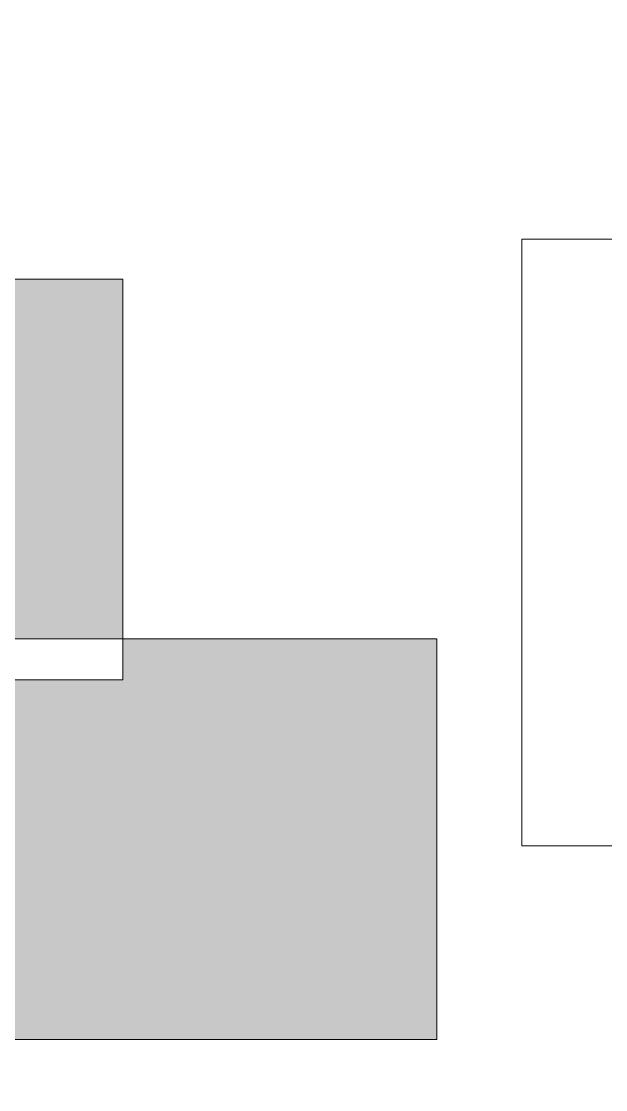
# Model space of a CAD drawing. Header units: millimetres. Extents: x 31.2 to 47.1, y 17.2 to 26.7.
# Drawn here: x 36.17 to 37.264, y 21.78 to 23.78 of the extents above; entities that cross this region are included whole.
import ezdxf

# ---------------------------------------------------------------- set-up
doc = ezdxf.new("R2010")
doc.units = ezdxf.units.MM
doc.header["$LTSCALE"] = 20
doc.layers.get('0').update_dxf_attribs({"lineweight": 5})

msp = doc.modelspace()

# ---------------------------------------------------------------- hatches: boundary and pattern name
at = {"linetype": 'Continuous', "lineweight": 5, "transparency": 33554687}
h = msp.add_hatch(color=256, dxfattribs=at)
h.set_gradient(color1=(255, 0, 0), color2=(255, 0, 0))
h.paths.add_polyline_path([(36.1385, 21.8739), (34.3645, 21.8739), (34.3645, 22.6239), (34.7762, 22.6239), (34.7762, 22.5472), (36.1385, 22.5472), (36.1385, 21.8739), (36.9478, 21.8739), (36.9478, 22.6239), (36.3595, 22.6239), (36.3595, 23.2972), (36.1385, 23.2972), (36.1385, 23.7801), (34.1385, 23.7801), (34.1385, 21.7801), (36.1385, 21.7801)])
h.paths.add_polyline_path([(36.1385, 22.5472), (36.1385, 22.6239), (34.7762, 22.6239), (34.7762, 23.2972), (36.1385, 23.2972), (36.1385, 22.6239), (36.3595, 22.6239), (36.3595, 22.5472)])

# ---------------------------------------------------------------- linework, layer by layer
at = {"color": 7, "lineweight": 15}
for p, q in [((37.1068, 23.3725), (37.1068, 22.2363)), ((37.1068, 23.3725), (42.4384, 23.3725)), ((37.1068, 22.2363), (42.4384, 22.2363))]:
    msp.add_line(p, q, dxfattribs=at)
at = {"color": 7, "lineweight": 5, "flags": 128}
for points in [[(34.7762, 22.5472), (36.3595, 22.5472), (36.3595, 23.2972), (34.7762, 23.2972)], [(34.3645, 21.8739), (36.9478, 21.8739), (36.9478, 22.6239), (34.3645, 22.6239)]]:
    msp.add_lwpolyline(points, close=True, dxfattribs=at)
at = {"flags": 128}
for points in [[(34.7762, 22.5472), (36.3595, 22.5472), (36.3595, 22.5472), (36.3595, 23.2972), (36.3595, 23.2972), (34.7762, 23.2972), (34.7762, 23.2972), (34.7762, 22.5472), (34.7762, 22.5472), (34.7762, 22.5472)], [(34.3645, 21.8739), (36.9478, 21.8739), (36.9478, 21.8739), (36.9478, 22.6239), (36.9478, 22.6239), (34.3645, 22.6239), (34.3645, 22.6239), (34.3645, 21.8739)]]:
    msp.add_lwpolyline(points, close=True, dxfattribs=at)

doc.saveas('drawing.dxf')
